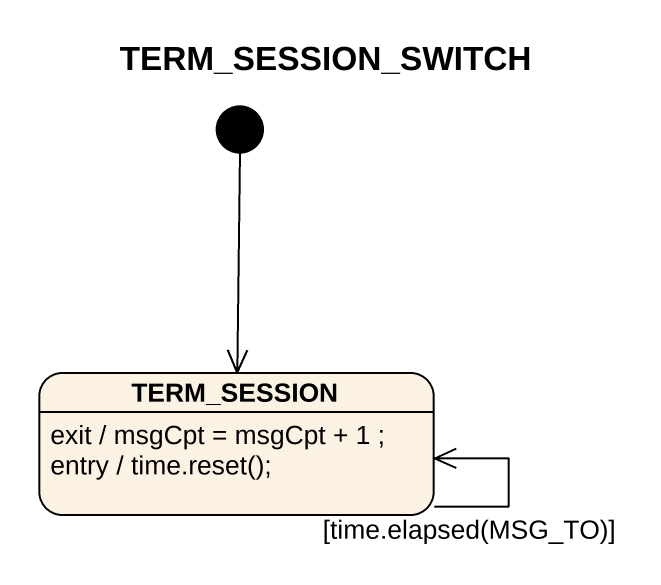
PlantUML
@startuml
title TERM_SESSION_SWITCH
hide empty description
state TERM_SESSION
TERM_SESSION : exit / msgCpt = msgCpt + 1 ;
TERM_SESSION : entry / time.reset();
[*] --> TERM_SESSION
TERM_SESSION --> TERM_SESSION : [time.elapsed(MSG_TO)]
@enduml
